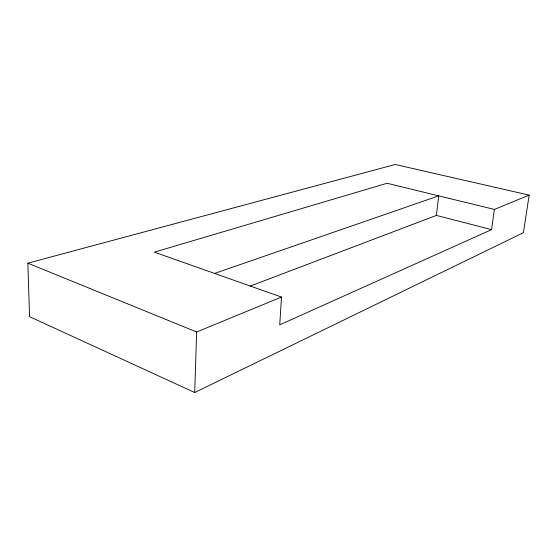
<?xml version="1.0" encoding="UTF-8"?>
<svg xmlns="http://www.w3.org/2000/svg" width="557" height="557" viewBox="0 0 557 557"><rect width="100%" height="100%" fill="white"/><g stroke="black" fill="none" stroke-linecap="round" stroke-linejoin="round"><path stroke-width="0.84" d="M194.706 392.518L196.642 331.993L281.501 297.062L279.732 324.835L491.559 229.637L494.393 209.432L529.15 195.124L523.427 232.687L194.706 392.518L29.584 316.675L27.85 263.176L395.198 164.482L529.15 195.124M250.17 286.103L436.396 215.413L438.728 195.862L214.591 273.431M494.393 209.432L387.073 183.274L154.352 252.154L281.501 297.062M436.396 215.413L491.559 229.637M27.85 263.176L196.642 331.993"/></g></svg>
